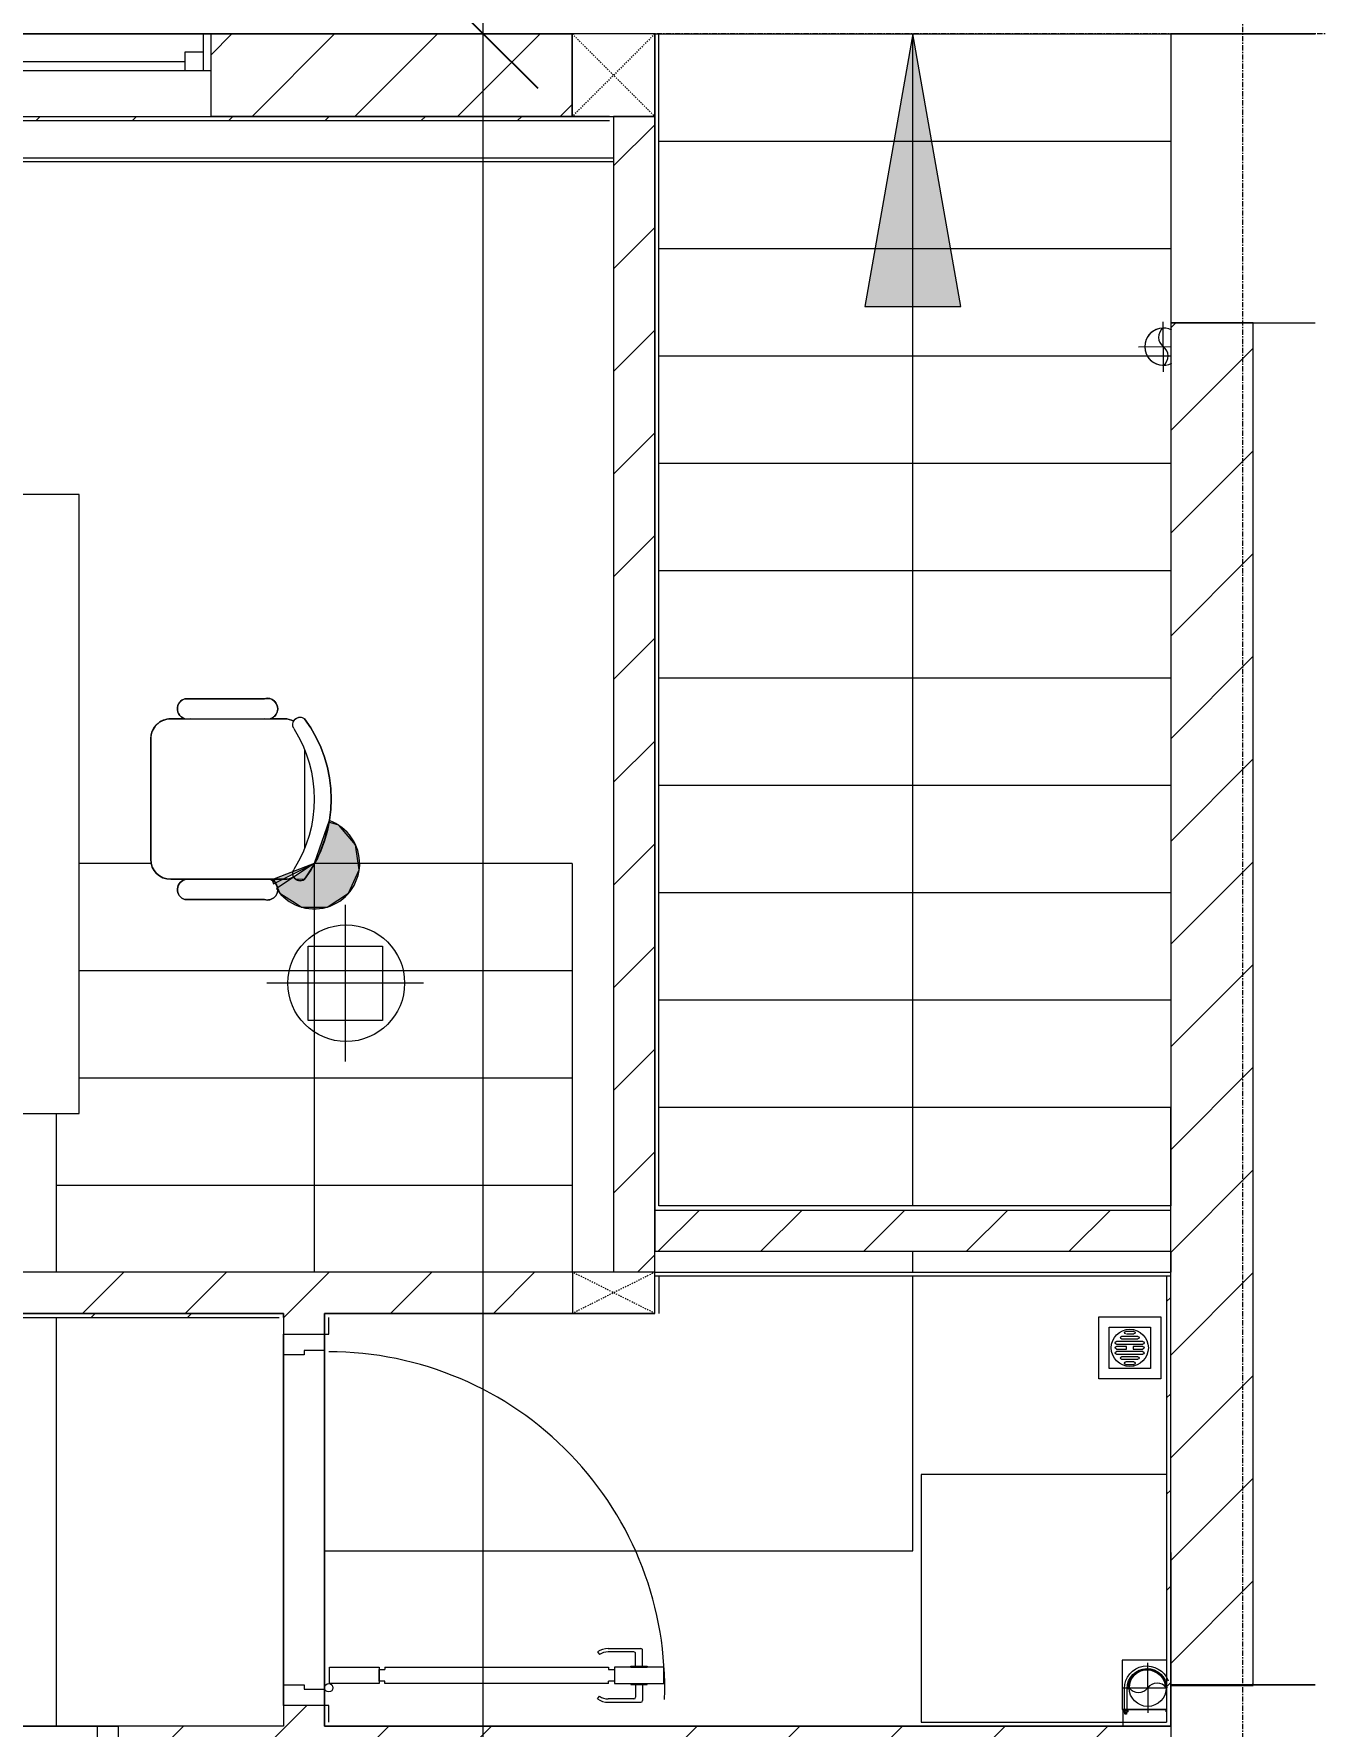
# Model space of a CAD drawing. Header units: millimetres. Extents: x 5357 to 201988, y -16345 to 109895.
# Drawn here: x 74423 to 77528, y 40437 to 44537 of the extents above; entities that cross this region are included whole.
import ezdxf

# ---------------------------------------------------------------- set-up
doc = ezdxf.new("R2010")
doc.units = ezdxf.units.MM
for name, pattern in [('Dash', [6, 3, -3]), ('Grid Line', [22.225, 12.7, -3.175, 3.175, -3.175]), ('IMPORT-CENTER _3_', [10.16, 6.35, -1.27, 1.27, -1.27])]:
    doc.linetypes.add(name, pattern=pattern)
for name, color, linetype, lineweight in [('0-1', 7, 'Continuous', 5), ('A-ANNO-DIMS', 211, 'Continuous', 9), ('A-ANNO-DIMS-220', 211, 'Continuous', 9), ('A-DETL-GENF-1', 53, 'Continuous', 9), ('A-DETL-THIN', 151, 'Continuous', 9), ('A-DOOR-1', 53, 'Continuous', 9), ('A-FLOR', 192, 'Continuous', 9), ('A-FLOR-1', 10, 'Continuous', 9), ('A-FLOR-2', 53, 'Continuous', 9), ('A-GLAZ', 151, 'Continuous', 9), ('A-WALL', 113, 'Continuous', 9), ('A-WALL-1', 9, 'Continuous', 18), ('A-WALL-2', 53, 'Continuous', 9), ('A-WALL-4', 113, 'Continuous', 18), ('A-WALL-PATT-1', 10, 'Continuous', 9), ('A-WALL-PATT-2', 53, 'Continuous', 9), ('A-WALL-PATT-3', 111, 'Continuous', 9), ('E-LITE-EQPM', 33, 'Continuous', 9), ('G-IMPT', 8, 'Continuous', 9), ('G-IMPT-1', 254, 'Continuous', 9), ('G-IMPT-2', 8, 'IMPORT-CENTER _3_', 9), ('I-FURN', 30, 'Continuous', 9), ('I-FURN-1', 53, 'Continuous', 9), ('I-WALL-1', 9, 'Continuous', 18), ('I-WALL-2', 53, 'Continuous', 9), ('M-EQPM', 50, 'Continuous', 9), ('S-COLS', 52, 'Continuous', 9), ('S-COLS-2', 9, 'Continuous', 18), ('S-COLS-4', 53, 'Continuous', 9), ('S-COLS-5', 52, 'Continuous', 18), ('S-COLS-6', 52, 'Dash', 9), ('S-COLS-HDLN', 52, 'Dash', 9), ('S-COLS-HDLN-1', 53, 'Dash', 9), ('S-GRID-1', 1, 'Grid Line', 9), ('S-STRS', 31, 'Continuous', 9), ('S-STRS-ANNO', 31, 'Continuous', 9)]:
    doc.layers.add(name, color=color, linetype=linetype, lineweight=lineweight)
doc.styles.add('Arial_4', font='arial_0.ttf', dxfattribs={"width": 0.9, "height": 660})
doc.dimstyles.new('1_Dim_chi_tiet_khu_đất_2', dxfattribs={"dimscale": 304.8, "dimtxt": 673.371204, "dimasz": 0.866142, "dimexe": 0.721785, "dimexo": 0.0625, "dimgap": 0.072178, "dimtad": 1, "dimdec": 0, "dimrnd": 5, "dimzin": 0, "dimdsep": 46, "dimtxsty": 'Arial_4', "dimblk1": 'OBLIQUE', "dimblk2": 'OBLIQUE', "dimsah": 1, "dimcen": 0.09, "dimdle": 0.721785, "dimazin": 0, "dimtfac": 1, "dimtdec": 4, "dimtix": 1, "dimtmove": 0, "dimatfit": 3, "dimfxl": 2.165354, "dimfxlon": 1, "dimtvp": 1, "dimtolj": 1, "dimtzin": 0, "dimarcsym": 2})
pattern_1 = [(45, (0, 0), (-124.4508, 124.4508), [])]
pattern_2 = [(45, (0, 0), (-116.67262, 116.67262), [])]

# ---------------------------------------------------------------- blocks, each defined once
blk = doc.blocks.new('NCV_TKTC_KET CAU_rvt-1-TKCS_MB SÂN ĐƯỜNG NỘI BỘ')
at = {"layer": 'A-FLOR-1'}
for p, q in [((77177.6, 41587.4), (77177.6, 41536.9)), ((77177.6, 41536.9), (77177.6, 41587.4)), ((75727.9, 41436.9), (75137.6, 41436.9)), ((75137.6, 41436.9), (75727.9, 41436.9)), ((75727.9, 41436.9), (75137.6, 41436.9)), ((75927.6, 41436.9), (75727.9, 41436.9)), ((75727.9, 41436.9), (75927.6, 41436.9)), ((75927.6, 41436.9), (75727.9, 41436.9)), ((75127.6, 41386.9), (75127.6, 41346.9)), ((75127.6, 41346.9), (75127.6, 41386.9)), ((75127.6, 41386.9), (75127.6, 41346.9)), ((75127.6, 41346.9), (75127.6, 40526.9)), ((75127.6, 40526.9), (75127.6, 41346.9)), ((75127.6, 41346.9), (75127.6, 40526.9)), ((77177.6, 40857.9), (77177.6, 40536.9)), ((77177.6, 40536.9), (77177.6, 40857.9)), ((75127.6, 40526.9), (75127.6, 40486.9)), ((75127.6, 40486.9), (75127.6, 40526.9)), ((75127.6, 40526.9), (75127.6, 40486.9)), ((77177.6, 40446.9), (77177.6, 40535.7)), ((77177.6, 40535.7), (77177.6, 40446.9)), ((77177.6, 40446.9), (77177.6, 40535.7)), ((77378.1, 40536.9), (77527.6, 40536.9)), ((75137.6, 40436.9), (75727.9, 40436.9)), ((75727.9, 40436.9), (75137.6, 40436.9)), ((75137.6, 40436.9), (75727.9, 40436.9)), ((75727.9, 40436.9), (75927.9, 40436.9)), ((75927.9, 40436.9), (75727.9, 40436.9)), ((75727.9, 40436.9), (75927.9, 40436.9)), ((75927.9, 40436.9), (77177.6, 40436.9)), ((77177.6, 40436.9), (75927.9, 40436.9)), ((75927.9, 40436.9), (77177.6, 40436.9)), ((77177.6, 40436.9), (77177.6, 40446.9)), ((77177.6, 40446.9), (77177.6, 40436.9)), ((77177.6, 40436.9), (77177.6, 40446.9))]:
    blk.add_line(p, q, dxfattribs=at)
at = {"layer": 'S-COLS-2'}
for p, q in [((77527.5, 44536.9), (77177.6, 44536.9)), ((77177.6, 44536.9), (77177.6, 43836.9)), ((77177.6, 43836.9), (77527.6, 43836.9)), ((77527.6, 40536.9), (77177.6, 40536.9)), ((77177.6, 40536.9), (77177.6, 39236.9))]:
    blk.add_line(p, q, dxfattribs=at)
blk = doc.blocks.new('DOOR_CW_01 CANH MO-PANEL KINH - DIW_01-900x2200-CỬA GỖ VÂN LAMINATE-553375-TKCS_MB SÂN ĐƯỜNG NỘI BỘ')
at = {"layer": 'A-DETL-GENF-1'}
for p, q in [((-397, -182), (-397, -62)), ((-397, -62), (-357, -62)), ((-357, -62), (-357, -182)), ((-357, -182), (-397, -182)), ((-397, -196), (-391, -196)), ((-397, -738), (-397, -196)), ((-391, -196), (-391, -182)), ((-391, -182), (-363, -182)), ((-363, -182), (-363, -196)), ((-357, -196), (-363, -196)), ((-357, -196), (-357, -738)), ((-442, -737), (-442, -816.5)), ((-434, -799.5), (-434, -737)), ((-433.9, -711.2), (-427.3, -715.8)), ((-397, -738), (-391, -738)), ((-391, -752), (-391, -738)), ((-357, -738), (-363, -738)), ((-363, -738), (-363, -752)), ((-320.1, -711.2), (-326.7, -715.8)), ((-320, -799.5), (-320, -737)), ((-312, -737), (-312, -816.5)), ((-357, -752), (-397, -752)), ((-397, -752), (-397, -872)), ((-363, -752), (-391, -752)), ((-357, -872), (-357, -752)), ((-399, -803.5), (-430, -803.5)), ((-399, -792.2), (-399, -831.8)), ((-397, -792.2), (-399, -792.2)), ((-397, -792.2), (-397, -831.8)), ((-357, -792.2), (-357, -831.8)), ((-357, -792.2), (-355, -792.2)), ((-355, -792.2), (-355, -831.8)), ((-355, -803.5), (-324, -803.5)), ((-399, -820.5), (-438, -820.5)), ((-399, -831.8), (-397, -831.8)), ((-355, -831.8), (-357, -831.8)), ((-355, -820.5), (-316, -820.5)), ((-397, -872), (-357, -872))]:
    blk.add_line(p, q, dxfattribs=at)
blk.add_circle((-407, -60), 10, dxfattribs=at)
for centre, radius, start, end in [((-407, -60), 814, 268, 0), ((-397, -737), 45, 145, 180), ((-397, -737), 37, 145, 180), ((-357, -737), 37, 0, 35), ((-357, -737), 45, 360, 35), ((-438, -816.5), 4, 180, 270), ((-430, -799.5), 4, 180, 270), ((-324, -799.5), 4, 270, 0), ((-316, -816.5), 4, 270, 0)]:
    blk.add_arc(centre, radius, start, end, dxfattribs=at)
at = {"layer": 'A-DOOR-1'}
for p, q in [((-450, -50), (-450, 50)), ((-450, 50), (-400, 50)), ((-400, 50), (-400, 0)), ((400, 0), (400, 50)), ((400, 50), (450, 50)), ((450, 50), (450, -50)), ((-410, 0), (-410, -50)), ((-400, 0), (-410, 0)), ((410, 0), (400, 0)), ((410, -50), (410, 0)), ((-410, -50), (-450, -50)), ((-407, -50), (-382, -50)), ((450, -50), (410, -50))]:
    blk.add_line(p, q, dxfattribs=at)
blk = doc.blocks.new('BAN LV A - BAN LV A_dwg_ban hoc2-348006-TKCS_MB SÂN ĐƯỜNG NỘI BỘ')
at = {"layer": 'I-FURN'}
for p, q in [((145.8, 437.4), (-145.8, 437.4)), ((-194.4, 388.8), (-194.4, 113.4)), ((194.4, 113.4), (194.4, 388.8)), ((-243, 354.4), (-243, 162)), ((194.4, 351.4), (194.4, 150.8)), ((243.7, 162), (243.7, 354.4)), ((-120.5, 64.8), (120.5, 64.8))]:
    blk.add_line(p, q, dxfattribs=at)
at = {"layer": 'I-FURN', "flags": 128}
blk.add_lwpolyline([(-737.8, 610.5), (-737.8, 1330.5), (-154.9, 1330.5), (762.2, 1330.5), (762.2, 610.5)], close=True, dxfattribs=at)
at = {"layer": 'I-FURN'}
for centre, radius, start, end in [((-145.8, 388.8), 48.6, 90, 180), ((145.8, 388.8), 48.6, 360, 90), ((-218.7, 347.3), 25.3, 343.7398, 163.7398), ((219.4, 347.3), 25.3, 16.2602, 170.7054), ((-218.7, 154.9), 25.3, 163.7398, 16.2602), ((219.4, 154.9), 25.3, 189.2946, 16.2602), ((-180.2, 75.4), 17.8, 57.9726, 216.6901), ((-145.8, 113.4), 48.6, 180, 207.5844), ((0, 359.3), 318.2, 237.5758, 302.4242), ((180.2, 75.4), 17.8, 323.3099, 122.0274), ((145.8, 113.4), 48.6, 332.4156, 0), ((0, 324), 324, 233.1301, 306.8699)]:
    blk.add_arc(centre, radius, start, end, dxfattribs=at)
blk = doc.blocks.new('BAN LV A - BAN LV A_dwg-348005-TKCS_MB SÂN ĐƯỜNG NỘI BỘ')
at = {"extrusion": (0, 0, -1), "zscale": -1, "rotation": 180}
blk.add_blockref('BAN LV A - BAN LV A_dwg_ban hoc2-348006-TKCS_MB SÂN ĐƯỜNG NỘI BỘ', (-729, 1383.7), dxfattribs=at)
blk = doc.blocks.new('BAN LV A - BAN LV A-348231-TKCS_MB SÂN ĐƯỜNG NỘI BỘ')
at = {"layer": 'I-FURN-1'}
for p, q in [((534.6, 1270.3), (534.6, 1235.9)), ((923.4, 1232.9), (923.4, 1270.3)), ((486, 1221.7), (486, 1029.3)), ((972.7, 1029.3), (972.7, 1221.7)), ((534.6, 1029.3), (534.6, 994.9)), ((923.4, 994.9), (923.4, 1032.3)), ((583.2, 946.3), (874.8, 946.3)), ((1491.2, 773.2), (-8.8, 773.2)), ((-8.8, 773.2), (-8.8, 53.2)), ((1491.2, 53.2), (1491.2, 773.2)), ((-8.8, 53.2), (1491.2, 53.2))]:
    blk.add_line(p, q, dxfattribs=at)
for centre, radius, start, end in [((729, 1059.7), 324, 53.1301, 126.8699), ((548.9, 1308.3), 17.8, 143.3099, 240.596), ((909.2, 1308.3), 17.8, 299.404, 36.6901), ((583.2, 1270.3), 48.6, 152.4156, 180), ((874.8, 1270.3), 48.6, 360, 27.5844), ((510.3, 1228.8), 25.3, 16.2602, 196.2602), ((948.4, 1228.8), 25.3, 343.7398, 170.7054), ((510.3, 1036.4), 25.3, 196.2602, 343.7398), ((948.4, 1036.4), 25.3, 189.2946, 343.7398), ((583.2, 994.9), 48.6, 180, 270), ((874.8, 994.9), 48.6, 270, 360)]:
    blk.add_arc(centre, radius, start, end, dxfattribs=at)
blk.add_blockref('BAN LV A - BAN LV A_dwg-348005-TKCS_MB SÂN ĐƯỜNG NỘI BỘ', (0, 0))
blk = doc.blocks.new('MAY GIAT - MAY GIAT_dwg-348053-TKCS_MB SÂN ĐƯỜNG NỘI BỘ')
at = {"layer": 'G-IMPT-1', "flags": 128}
blk.add_lwpolyline([(5, 596.6), (5, 2.3), (605, 2.3), (605, 596.6)], dxfattribs=at)
blk = doc.blocks.new('MAY GIAT - MAY GIAT-348233-TKCS_MB SÂN ĐƯỜNG NỘI BỘ')
at = {"layer": 'I-FURN-1'}
for p, q in [((5, 596.6), (5, 2.3)), ((605, 2.3), (605, 596.6)), ((5, 2.3), (605, 2.3))]:
    blk.add_line(p, q, dxfattribs=at)
blk.add_blockref('MAY GIAT - MAY GIAT_dwg-348053-TKCS_MB SÂN ĐƯỜNG NỘI BỘ', (0, 0))
blk = doc.blocks.new('G1_SOF - BO TRU - 100x200-V106-TKCS_MB SÂN ĐƯỜNG NỘI BỘ')
at = {"layer": 'S-COLS-2'}
for p, q in [((50, 100), (-50, 100)), ((-50, 100), (-50, -100)), ((50, -100), (50, 100)), ((-50, -100), (50, -100))]:
    blk.add_line(p, q, dxfattribs=at)
at = {"layer": 'S-COLS-HDLN-1'}
for p, q in [((50, 100), (-50, -100)), ((-50, 100), (50, -100))]:
    blk.add_line(p, q, dxfattribs=at)
blk = doc.blocks.new('DOOR_CW_01 CANH MO-PANEL KINH - DIG_01-900x2200-CỬA NHÔM KÍNH-400860-TKCS_MB SÂN ĐƯỜNG NỘI BỘ')
at = {"layer": 'A-DETL-GENF-1'}
for p, q in [((-397, -182), (-397, -62)), ((-397, -62), (-357, -62)), ((-357, -62), (-357, -182)), ((-357, -182), (-397, -182)), ((-397, -196), (-391, -196)), ((-397, -738), (-397, -196)), ((-391, -196), (-391, -182)), ((-391, -182), (-363, -182)), ((-363, -182), (-363, -196)), ((-357, -196), (-363, -196)), ((-357, -196), (-357, -738)), ((-442, -737), (-442, -816.5)), ((-434, -799.5), (-434, -737)), ((-433.9, -711.2), (-427.3, -715.8)), ((-397, -738), (-391, -738)), ((-391, -752), (-391, -738)), ((-357, -738), (-363, -738)), ((-363, -738), (-363, -752)), ((-320.1, -711.2), (-326.7, -715.8)), ((-320, -799.5), (-320, -737)), ((-312, -737), (-312, -816.5)), ((-357, -752), (-397, -752)), ((-397, -752), (-397, -872)), ((-363, -752), (-391, -752)), ((-357, -872), (-357, -752)), ((-399, -803.5), (-430, -803.5)), ((-399, -792.2), (-399, -831.8)), ((-397, -792.2), (-399, -792.2)), ((-397, -792.2), (-397, -831.8)), ((-357, -792.2), (-357, -831.8)), ((-357, -792.2), (-355, -792.2)), ((-355, -792.2), (-355, -831.8)), ((-355, -803.5), (-324, -803.5)), ((-399, -820.5), (-438, -820.5)), ((-399, -831.8), (-397, -831.8)), ((-355, -831.8), (-357, -831.8)), ((-355, -820.5), (-316, -820.5)), ((-397, -872), (-357, -872))]:
    blk.add_line(p, q, dxfattribs=at)
blk.add_circle((-407, -60), 10, dxfattribs=at)
for centre, radius, start, end in [((-407, -60), 814, 268, 0), ((-397, -737), 45, 145, 180), ((-397, -737), 37, 145, 180), ((-357, -737), 37, 0, 35), ((-357, -737), 45, 360, 35), ((-438, -816.5), 4, 180, 270), ((-430, -799.5), 4, 180, 270), ((-324, -799.5), 4, 270, 0), ((-316, -816.5), 4, 270, 0)]:
    blk.add_arc(centre, radius, start, end, dxfattribs=at)
at = {"layer": 'A-DOOR-1'}
for p, q in [((-450, -50), (-450, 50)), ((-450, 50), (-400, 50)), ((-400, 50), (-400, 0)), ((400, 0), (400, 50)), ((400, 50), (450, 50)), ((450, 50), (450, -50)), ((-410, 0), (-410, -50)), ((-400, 0), (-410, 0)), ((410, 0), (400, 0)), ((410, -50), (410, 0)), ((-410, -50), (-450, -50)), ((-407, -50), (-382, -50)), ((450, -50), (410, -50))]:
    blk.add_line(p, q, dxfattribs=at)
blk = doc.blocks.new('NCV_TKTC_TANG 1_rvt-1-TKCS_MB SÂN ĐƯỜNG NỘI BỘ')
at = {"layer": 'A-WALL-PATT-1'}
h = blk.add_hatch(dxfattribs=at)
h.set_pattern_fill('FP_1', color=256, style=0, pattern_type=2)
h.set_pattern_definition(pattern_1)
h.paths.add_polyline_path([(75927.6, 41536.9), (75927.6, 44336.6), (75827.6, 44336.6), (75827.6, 41536.9)])
h = blk.add_hatch(dxfattribs=at)
h.set_pattern_fill('FP_1', color=256, style=0, pattern_type=2)
h.set_pattern_definition(pattern_1)
h.paths.add_polyline_path([(75127.6, 41436.9), (75727.9, 41436.9), (75727.5, 41536.9), (73327.6, 41536.9), (73327.6, 41436.9), (75027.6, 41436.9)])
h = blk.add_hatch(dxfattribs=at)
h.set_pattern_fill('FP_1', color=256, style=0, pattern_type=2)
h.set_pattern_definition(pattern_1)
h.paths.add_polyline_path([(75027.6, 40436.9), (75127.6, 40437.4), (75127.6, 40486.9), (75027.6, 40486.9), (75027.6, 40442.3)])
h.paths.add_polyline_path([(75077.6, 41386.9), (75127.6, 41386.9), (75127.6, 41436.9), (75027.6, 41436.9), (75027.6, 41386.9), (75052.6, 41386.9)])
h = blk.add_hatch(dxfattribs=at)
h.set_pattern_fill('FP_1', color=256, style=0, pattern_type=2)
h.set_pattern_definition(pattern_1)
h.paths.add_polyline_path([(72504.5, 40336.9), (72677.6, 40336.9), (72677.6, 40436.9), (72427.6, 40436.9), (72427.6, 40336.9)])
h.paths.add_polyline_path([(73527.6, 40336.9), (73727.6, 40336.9), (73727.6, 40436.9), (73477.6, 40436.9), (73477.6, 40336.9), (73517.6, 40336.9)])
h.paths.add_polyline_path([(77177.6, 40336.9), (77177.6, 40436.9), (75927.9, 40436.9), (75927.9, 40336.9), (77077.6, 40336.9)])
h.paths.add_polyline_path([(75562.4, 40336.9), (75727.9, 40336.9), (75727.9, 40436.9), (74627.6, 40436.9), (74627.6, 40336.9), (75315.1, 40336.9)])
at = {"layer": 'A-WALL-PATT-2'}
h = blk.add_hatch(dxfattribs=at)
h.set_pattern_fill('FP_2', color=256, style=0, pattern_type=2)
h.set_pattern_definition(pattern_2)
h.paths.add_polyline_path([(73141.5, 44326.9), (75817.6, 44326.9), (75817.6, 44336.9), (72327.6, 44336.6), (72327.6, 44326.9), (72777.5, 44326.9)])
h = blk.add_hatch(dxfattribs=at)
h.set_pattern_fill('FP_2', color=256, style=0, pattern_type=2)
h.set_pattern_definition(pattern_2)
h.paths.add_polyline_path([(77174.6, 40446.9), (77177.6, 40446.9), (77177.6, 41526.9), (77167.6, 41526.9), (77167.6, 40446.9)])
h = blk.add_hatch(dxfattribs=at)
h.set_pattern_fill('FP_2', color=256, style=0, pattern_type=2)
h.set_pattern_definition(pattern_2)
h.paths.add_polyline_path([(75017.6, 41426.9), (75027.6, 41426.9), (75027.6, 41436.9), (73327.6, 41436.9), (73327.6, 41426.9), (74948.6, 41426.9)])
h.paths.add_polyline_path([(72326.6, 41426.9), (72427.6, 41426.9), (72427.6, 41436.9), (72217.6, 41436.9), (72217.6, 41426.9), (72255.6, 41426.9)])
at = {"layer": 'A-FLOR-1'}
for p, q in [((75027.6, 41426.9), (75027.6, 41386.9)), ((75027.6, 41386.9), (75027.6, 41336.9)), ((75027.6, 41336.9), (75027.6, 40536.9)), ((75027.6, 40536.9), (75027.6, 40486.9)), ((75027.6, 40486.9), (75027.6, 40436.9)), ((74577.6, 40436.9), (73777.6, 40436.9)), ((74627.6, 40436.9), (74577.6, 40436.9)), ((75027.6, 40436.9), (74627.6, 40436.9))]:
    blk.add_line(p, q, dxfattribs=at)
at = {"layer": 'A-FLOR-2'}
for p, q in [((75027.6, 40536.9), (75027.6, 41336.9)), ((73777.6, 40436.9), (74577.6, 40436.9))]:
    blk.add_line(p, q, dxfattribs=at)
at = {"layer": 'A-WALL-1'}
for p, q in [((75827.6, 44336.6), (75827.6, 41536.9)), ((75927.6, 44336.6), (75827.6, 44336.6)), ((75927.6, 41536.9), (75927.6, 44336.6)), ((75027.6, 41436.9), (75027.6, 41426.9)), ((75127.6, 41436.9), (75727.9, 41436.9)), ((75027.6, 40446.9), (75027.6, 40436.9)), ((75137.6, 40436.9), (75127.6, 40436.9))]:
    blk.add_line(p, q, dxfattribs=at)
at = {"layer": 'A-WALL-2'}
for p, q in [((75727.9, 41536.9), (73327.6, 41536.9)), ((73327.6, 41436.9), (75027.6, 41436.9)), ((75027.6, 41436.9), (73327.6, 41436.9)), ((75027.6, 41426.9), (75027.6, 41386.9)), ((75127.6, 41436.9), (75127.6, 41386.9)), ((75127.6, 41386.9), (75127.6, 41436.9)), ((75027.6, 40536.9), (75027.6, 41336.9)), ((75127.6, 41346.9), (75127.6, 40526.9)), ((75027.6, 40486.9), (75027.6, 40446.9)), ((75127.6, 40486.9), (75127.6, 40436.9)), ((75127.6, 40436.9), (75127.6, 40486.9)), ((73777.6, 40436.9), (74577.6, 40436.9)), ((75027.6, 40436.9), (74627.6, 40436.9)), ((75727.9, 40436.9), (75137.6, 40436.9)), ((77177.6, 40436.9), (75927.9, 40436.9))]:
    blk.add_line(p, q, dxfattribs=at)
at = {"layer": 'I-WALL-1'}
for p, q in [((72337.6, 44326.9), (75817.6, 44326.9)), ((75817.6, 44336.9), (74852.6, 44336.9)), ((75937.9, 41526.9), (75927.9, 41526.9)), ((75937.9, 41436.9), (75937.9, 41526.9)), ((77167.6, 41526.9), (77167.6, 40446.9)), ((77177.6, 41526.9), (77167.6, 41526.9)), ((77177.6, 40446.9), (77177.6, 41526.9)), ((73327.6, 41426.9), (75017.6, 41426.9)), ((75027.6, 41426.9), (75027.6, 41436.9)), ((75137.6, 41436.9), (75127.6, 41436.9)), ((75137.6, 41386.9), (75137.6, 41426.9)), ((75127.6, 41386.9), (75137.6, 41386.9)), ((75137.6, 40486.9), (75127.6, 40486.9)), ((75137.6, 40446.9), (75137.6, 40486.9)), ((75127.6, 40436.9), (75137.6, 40436.9))]:
    blk.add_line(p, q, dxfattribs=at)
at = {"layer": 'I-WALL-2'}
for p, q in [((75927.9, 41536.9), (77177.6, 41536.9)), ((77167.6, 41526.9), (75937.9, 41526.9))]:
    blk.add_line(p, q, dxfattribs=at)
at = {"layer": 'A-DOOR-1', "rotation": 89.99999999999855}
blk.add_blockref('DOOR_CW_01 CANH MO-PANEL KINH - DIG_01-900x2200-CỬA NHÔM KÍNH-400860-TKCS_MB SÂN ĐƯỜNG NỘI BỘ', (75077.6, 40936.9), dxfattribs=at)
at = {"layer": 'A-DOOR-1'}
blk.add_blockref('DOOR_CW_01 CANH MO-PANEL KINH - DIW_01-900x2200-CỬA GỖ VÂN LAMINATE-553375-TKCS_MB SÂN ĐƯỜNG NỘI BỘ', (74177.6, 40386.9), dxfattribs=at)
at = {"layer": 'I-FURN-1'}
for name, p, rotation in [('BAN LV A - BAN LV A-348231-TKCS_MB SÂN ĐƯỜNG NỘI BỘ', (73759.8, 43412.2), 269.9999999999997), ('MAY GIAT - MAY GIAT-348233-TKCS_MB SÂN ĐƯỜNG NỘI BỘ', (76570.9, 41051.9), 270)]:
    blk.add_blockref(name, p, dxfattribs=dict(at, rotation=rotation))
at = {"layer": 'S-COLS-4', "rotation": 269.9999999999989}
blk.add_blockref('G1_SOF - BO TRU - 100x200-V106-TKCS_MB SÂN ĐƯỜNG NỘI BỘ', (75827.9, 41486.9), dxfattribs=at)
blk = doc.blocks.new('1_FAMILY RVT - W01-WxH 1400x1400xmm-389822-TKCS_MB SÂN ĐƯỜNG NỘI BỘ')
at = {"layer": 'A-GLAZ'}
for p, q in [((248.4, 172.39), (299.2, 197.79)), ((248.4, 172.39), (299.2, 146.99)), ((248.4, 172.39), (451.6, 172.39)), ((-700, 96.19), (-700, -103.81)), ((700, 96.19), (-700, 96.19)), ((-700, 96.19), (-636.5, 96.19)), ((-680.95, 96.19), (-680.95, 7.29)), ((-636.5, 96.19), (-22.225, 96.19)), ((-636.5, 96.19), (-636.5, 51.74)), ((-22.225, 7.29), (-22.225, 96.19)), ((-22.225, 96.19), (22.225, 96.19)), ((22.225, 96.19), (680.95, 96.19)), ((22.225, 96.19), (22.225, 7.29)), ((680.95, 96.19), (700, 96.19)), ((680.95, 96.19), (680.95, 7.29)), ((700, -103.81), (700, 96.19)), ((-636.5, 51.74), (-680.95, 51.74)), ((-636.5, 73.965), (-22.225, 73.965)), ((22.225, 51.74), (-22.225, 51.74)), ((636.5, 51.74), (636.5, 7.29)), ((680.95, 51.74), (636.5, 51.74)), ((-700, 7.29), (-680.95, 7.29)), ((-680.95, 7.29), (-22.225, 7.29)), ((-22.225, 7.29), (22.225, 7.29)), ((22.225, 29.515), (636.5, 29.515)), ((22.225, 7.29), (636.5, 7.29)), ((636.5, 7.29), (700, 7.29)), ((-700, -103.81), (700, -103.81))]:
    blk.add_line(p, q, dxfattribs=at)
blk = doc.blocks.new('TKTC_XREF_251221_MB TANG 1 - TKTC_XREF_260130_MB TANG 1_dwg_CUM U_DN100-V331-TKCS_MB SÂN ĐƯỜNG NỘI BỘ')
at = {"layer": 'G-IMPT'}
for p, q in [((-71.7, 59.2), (-66.9, 59.2)), ((-79.1, -63.4), (-79.1, -66.6)), ((-76.6, -63.4), (-76.6, -66.6)), ((-74.6, -63.4), (-74.6, -66.6)), ((-72.7, -60.7), (-72.7, -69.3)), ((-66.9, -62.1), (-71.7, -62.1)), ((-66.9, -67.9), (-71.7, -67.9)), ((-65, -69), (0, -69))]:
    blk.add_line(p, q, dxfattribs=at)
at = {"layer": 'G-IMPT', "flags": 128}
for points in [[(-65, 57.3), (-66.9, 57.3), (-66.9, 59.2)], [(-72.7, -62.4), (-78.1, -62.4), (-78.1, -67.6), (-72.7, -67.6)], [(-71.7, -70.8), (-66.9, -70.8), (-66.9, -59.2), (-71.7, -59.2)], [(-66.9, -59.2), (-66.9, -57.3), (-65, -57.3), (-65, -72.7), (-66.9, -72.7), (-66.9, -70.8)], [(-65, -61), (0, -61), (0, -57)]]:
    blk.add_lwpolyline(points, dxfattribs=at)
at = {"layer": 'G-IMPT'}
for centre, radius, start, end in [((0, 0), 69, 270, 70.2454), ((0, 0), 61, 270, 87.8632), ((0, 0), 57, 270, 90), ((-78.1, -63.4), 0.96, 90, 180), ((-78.1, -66.6), 0.96, 180, 270), ((-71.1, -60.7), 1.56, 112.6199, 247.3801), ((-67.9, -65), 4.8, 143.1301, 216.8699), ((-71.1, -69.3), 1.56, 112.6199, 247.3801)]:
    blk.add_arc(centre, radius, start, end, dxfattribs=at)
blk = doc.blocks.new('TKTC_XREF_251221_MB TANG 1 - TKTC_XREF_260130_MB TANG 1_dwg_$cc-V332-TKCS_MB SÂN ĐƯỜNG NỘI BỘ')
at = {"layer": 'G-IMPT'}
blk.add_circle((0, 0), 0.5, dxfattribs=at)
for centre, radius, start, end in [((0, 0), 0.5, 90, 270), ((0.188, 0.25), 0.313, 126.8699, 233.1301), ((-0.188, -0.25), 0.313, 306.8699, 53.1301)]:
    blk.add_arc(centre, radius, start, end, dxfattribs=at)
at = {"layer": 'G-IMPT-2'}
for p, q in [((0, -0.673), (0, 0.508)), ((-0.673, 0), (0.673, 0))]:
    blk.add_line(p, q, dxfattribs=at)
blk = doc.blocks.new('TKTC_XREF_251221_MB TANG 1 - TKTC_XREF_260130_MB TANG 1_dwg_THU NUOC - THU NUOC-444531-TKCS_MB TẦNG 1-V360-TKCS_MB SÂN ĐƯỜNG NỘI BỘ')
at = {"layer": 'M-EQPM'}
for p, q in [((-23.3, 10.8), (40.9, 10.8)), ((40.9, 4.8), (-23.3, 4.8)), ((-11, 23.3), (28.5, 23.3)), ((28.5, 17.3), (-11, 17.3)), ((-1.1, 35.6), (18.5, 35.6)), ((16.3, 29.6), (-1.1, 29.6)), ((-23.3, -13.6), (40.9, -13.6)), ((40.9, -19.6), (-23.3, -19.6)), ((-11, -26.1), (28.5, -26.1)), ((28.5, -32.1), (-11, -32.1)), ((-1.1, -38.5), (18.5, -38.5)), ((18.5, -44.5), (-1.1, -44.5))]:
    blk.add_line(p, q, dxfattribs=at)
at = {"layer": 'M-EQPM', "flags": 128}
for points in [[(83.7, -79.4), (83.7, 70.6), (-66.3, 70.6), (-66.3, -79.4)], [(58.7, -54.4), (58.7, 45.6), (-41.3, 45.6), (-41.3, -54.4)]]:
    blk.add_lwpolyline(points, close=True, dxfattribs=at)
for points in [[(-23.3, -1.2), (0.7, -1.2), (0.7, -7.2), (-23.3, -7.2)], [(40.9, -7.2), (16.7, -7.2), (16.7, -1.2), (40.9, -1.2)]]:
    blk.add_lwpolyline(points, dxfattribs=at)
at = {"layer": 'M-EQPM'}
for centre, radius, start, end in [((8.7, -4.4), 45, 360, 180), ((8.7, -4.4), 45, 360, 180), ((-23.3, 7.8), 3, 90, 270), ((-11, 20.3), 3, 90, 270), ((-1.1, 32.6), 3, 90, 270), ((18.5, 32.6), 3, 270, 90), ((28.5, 20.3), 3, 270, 90), ((40.9, 7.8), 3, 270, 90), ((8.7, -4.4), 45, 180, 360), ((8.7, -4.4), 45, 180, 360), ((-23.3, -4.2), 3, 90, 270), ((-23.3, -16.6), 3, 90, 270), ((-11, -29.1), 3, 90, 270), ((-1.1, -41.5), 3, 90, 270), ((18.5, -41.5), 3, 270, 90), ((28.5, -29.1), 3, 270, 90), ((40.9, -4.2), 3, 270, 90), ((40.9, -16.6), 3, 270, 90)]:
    blk.add_arc(centre, radius, start, end, dxfattribs=at)
blk = doc.blocks.new('TKTC_XREF_251221_MB TANG 1 - TKTC_XREF_260130_MB TANG 1_dwg_$cc-V406-TKCS_MB SÂN ĐƯỜNG NỘI BỘ')
at = {"layer": 'G-IMPT'}
for centre, radius, start, end in [((0, 0), 0.5, 62.2898, 296.7915), ((0, 0), 0.5, 90, 270), ((0.188, 0.25), 0.313, 126.8699, 233.1301), ((-0.188, -0.25), 0.313, 306.8699, 53.1301)]:
    blk.add_arc(centre, radius, start, end, dxfattribs=at)
at = {"layer": 'G-IMPT-2'}
for p, q in [((0, -0.673), (0, 0.673)), ((-0.673, 0), (0.199, 0))]:
    blk.add_line(p, q, dxfattribs=at)
blk = doc.blocks.new('TKTC_XREF_251221_MB TANG 1 - TKTC_XREF_260130_MB TANG 1_dwg-4202109-TKCS_MB SÂN ĐƯỜNG NỘI BỘ')
at = {"layer": 'G-IMPT', "flags": 128}
for points in [[(-125984.1, -360749.7), (-126091.7, -360749.7), (-126091.7, -360869.6), (-125984.1, -360869.6)], [(-125984.1, -360869.7), (-126089.9, -360869.7), (-126089.9, -360909.6), (-125974.1, -360909.6)]]:
    blk.add_lwpolyline(points, dxfattribs=at)
at = {"xscale": 90.00000000005114, "yscale": 90.00000000005114, "zscale": 90.00000000005114}
for name, p, rotation in [('TKTC_XREF_251221_MB TANG 1 - TKTC_XREF_260130_MB TANG 1_dwg_$cc-V406-TKCS_MB SÂN ĐƯỜNG NỘI BỘ', (-125992, -357567.4), 0.304717521727566), ('TKTC_XREF_251221_MB TANG 1 - TKTC_XREF_260130_MB TANG 1_dwg_$cc-V332-TKCS_MB SÂN ĐƯỜNG NỘI BỘ', (-126029.8, -360816.8), 270.3047175217258)]:
    blk.add_blockref(name, p, dxfattribs=dict(at, rotation=rotation))
at = {"extrusion": (0, 0, -1), "zscale": -1}
blk.add_blockref('TKTC_XREF_251221_MB TANG 1 - TKTC_XREF_260130_MB TANG 1_dwg_THU NUOC - THU NUOC-444531-TKCS_MB TẦNG 1-V360-TKCS_MB SÂN ĐƯỜNG NỘI BỘ', (126064.6, -359988.7), dxfattribs=at)
at = {"extrusion": (0, 0, -1), "xscale": 0.7894736842105242, "yscale": 0.7894736842105242, "zscale": -0.7894736842105242, "rotation": 90.06930925665542}
blk.add_blockref('TKTC_XREF_251221_MB TANG 1 - TKTC_XREF_260130_MB TANG 1_dwg_CUM U_DN100-V331-TKCS_MB SÂN ĐƯỜNG NỘI BỘ', (126031.6, -360818.3), dxfattribs=at)
blk = doc.blocks.new('TKTC_XREF_251221_MB TANG 1 - TKTC_XREF_251221_MB TANG 1-2038492-TKCS_MB SÂN ĐƯỜNG NỘI BỘ')
blk.add_blockref('TKTC_XREF_251221_MB TANG 1 - TKTC_XREF_260130_MB TANG 1_dwg-4202109-TKCS_MB SÂN ĐƯỜNG NỘI BỘ', (169499.1, 384109.7))
blk = doc.blocks.new('G1_SOF - BO TRU - 200x200-3050151-TKCS_MB SÂN ĐƯỜNG NỘI BỘ')
at = {"layer": 'S-COLS-HDLN'}
for p, q in [((-100, 100), (100, -100)), ((100, 100), (-100, -100))]:
    blk.add_line(p, q, dxfattribs=at)
blk = doc.blocks.new('LIC_03 - LIC_03-ĐÈN LED ỐP TRẦN CHỐNG BỤI_ 1x24w_ ÁNH SÁNG TRẮNG 6000k-V1035-TKCS_MB SÂN ĐƯỜNG NỘI BỘ')
at = {"layer": 'E-LITE-EQPM'}
for p, q in [((0, 190), (0, -190)), ((-90, 90), (-90, -90)), ((90, 90), (-90, 90)), ((90, -90), (90, 90)), ((-190, 0), (190, 0)), ((-90, -90), (90, -90))]:
    blk.add_line(p, q, dxfattribs=at)
for start, end in [(0, 180), (180, 270), (270, 0)]:
    blk.add_arc((-2.5, 0), 141.4, start, end, dxfattribs=at)
blk = doc.blocks.new('DIMBLOCK40-TKCS_MB SÂN ĐƯỜNG NỘI BỘ')
at = {"layer": 'A-ANNO-DIMS-220'}
for p, q in [((75512, 24317.4), (75512, 44757.4)), ((74852, 44537.4), (75732, 44537.4)), ((75512, 44537.4), (74852, 44537.4)), ((74852, 24537.4), (75732, 24537.4)), ((75512, 24537.4), (74852, 24537.4))]:
    blk.add_line(p, q, dxfattribs=at)
at = {"layer": 'A-ANNO-DIMS-220', "lineweight": 25}
for p, q in [((75512, 44537.4), (75380, 44669.4)), ((75512, 44537.4), (75644, 44405.4)), ((75512, 24537.4), (75380, 24669.4)), ((75512, 24537.4), (75644, 24405.4))]:
    blk.add_line(p, q, dxfattribs=at)
at = {"layer": 'A-ANNO-DIMS-220', "color": 0, "insert": (74633.2, 33397.8), "char_height": 660, "width": 2734.923, "attachment_point": 1, "rotation": 90, "line_spacing_factor": 0.941778, "style": 'Arial_4'}
blk.add_mtext('20000', dxfattribs=at)
blk = doc.blocks.new('_Oblique')
at = {"color": 0, "linetype": 'ByBlock', "lineweight": -2}
blk.add_line((-0.5, -0.5), (0.5, 0.5), dxfattribs=at)

msp = doc.modelspace()

# ---------------------------------------------------------------- hatches: boundary and pattern name
at = {"layer": 'A-WALL-PATT-3'}
h = msp.add_hatch(dxfattribs=at)
h.set_pattern_fill('FP_1', color=256, style=0, pattern_type=2)
h.set_pattern_definition(pattern_1)
h.paths.add_polyline_path([(75727.6, 44336.9), (75727.6, 44536.9), (74852.6, 44536.9), (74852.6, 44336.9), (75562.4, 44336.9)])
h.paths.add_polyline_path([(72452.6, 44336.9), (73452.6, 44336.9), (73452.6, 44536.9), (72452.6, 44536.9)])
h = msp.add_hatch(dxfattribs=at)
h.set_pattern_fill('FP_1', color=256, style=0, pattern_type=2)
h.set_pattern_definition(pattern_1)
h.paths.add_polyline_path([(77377.6, 40535.7), (77377.6, 43836.9), (77177.6, 43836.9), (77177.6, 40536.9), (77377.4, 40536.9)])
h = msp.add_hatch(dxfattribs=at)
h.set_pattern_fill('FP_1', color=256, style=0, pattern_type=2)
h.set_pattern_definition(pattern_1)
h.paths.add_polyline_path([(77177.6, 41587.4), (77177.6, 41687.4), (75927.6, 41687.4), (75927.6, 41587.4), (77102.6, 41587.4)])
at = {"layer": 'S-STRS-ANNO'}
for points in [[(76668.9, 43876.9), (76552.6, 44536.9), (76436.2, 43876.9)], [(75071.5, 42421.4), (75133.5, 42421.4), (75185.6, 42454.9), (75211.4, 42511.3), (75202.6, 42572.6), (75162, 42619.5), (75137.2, 42626.8), (75127.6, 42585.4), (75109.9, 42539.5), (75078.7, 42488.8), (75058.5, 42488.1), (75052.6, 42494.3), (75041.7, 42490.2), (75011.9, 42488.8), (75004.2, 42488.2), (75019.4, 42454.9), (75058.5, 42429.8)]]:
    msp.add_hatch(color=256, dxfattribs=at).paths.add_polyline_path(points)
h = msp.add_hatch(color=256, dxfattribs=at)
edge = h.paths.add_edge_path()
edge.add_arc((75102.5, 42526.9), 110, 213.5092, 430.9299)
edge.add_line((75138.5, 42630.9), (75102.5, 42526.9))
edge.add_line((75102.5, 42526.9), (75010.8, 42466.2))
h = msp.add_hatch(color=256, dxfattribs=at)
edge = h.paths.add_edge_path()
edge.add_arc((75102.5, 42526.9), 110, 201.2344, 206.3565)
edge.add_line((75003.9, 42478.1), (75102.5, 42526.9))
edge.add_line((75102.5, 42526.9), (75000, 42487.1))

# ---------------------------------------------------------------- linework, layer by layer
at = {"layer": 'A-DETL-THIN'}
msp.add_line((75927.6, 44536.9), (77527.5, 44536.9), dxfattribs=at)
at = {"layer": 'A-FLOR'}
for p, q in [((75827.6, 44536.9), (73452.6, 44536.9)), ((75937.6, 44536.9), (77177.6, 44536.9))]:
    msp.add_line(p, q, dxfattribs=at)
at = {"layer": 'A-WALL'}
for p, q in [((75727.6, 44336.9), (75727.6, 44536.9)), ((72787.5, 44236.9), (75827.6, 44236.9)), ((75827.6, 44226.9), (72787.5, 44226.9)), ((74477.5, 41921), (74477.5, 41536.9)), ((75927.6, 41687.4), (77177.6, 41687.4)), ((77177.6, 41687.4), (77177.6, 41697.4)), ((74477.5, 41426.9), (74477.5, 40436.9))]:
    msp.add_line(p, q, dxfattribs=at)
at = {"layer": 'A-WALL-4'}
for p, q in [((75727.6, 44536.9), (74852.6, 44536.9)), ((75927.6, 44536.9), (75927.6, 41587.4)), ((75937.6, 41697.4), (75937.6, 44536.9)), ((74852.6, 44336.9), (75727.6, 44336.9)), ((77177.6, 43836.9), (77177.6, 41697.4)), ((77377.6, 43836.9), (77177.6, 43836.9)), ((77377.6, 40535.7), (77377.6, 43836.9)), ((77177.6, 41697.4), (75937.6, 41697.4)), ((77177.6, 40535.7), (77177.6, 41687.4)), ((75927.6, 41587.4), (77177.6, 41587.4)), ((77177.6, 40535.7), (77377.6, 40535.7))]:
    msp.add_line(p, q, dxfattribs=at)
at = {"layer": 'S-COLS'}
msp.add_line((75727.6, 44536.9), (75727.6, 44336.9), dxfattribs=at)
at = {"layer": 'S-COLS-5'}
for p, q in [((75927.6, 44536.9), (75727.6, 44536.9)), ((75927.6, 44336.9), (75927.6, 44536.9)), ((75727.6, 44336.9), (75927.6, 44336.9))]:
    msp.add_line(p, q, dxfattribs=at)
at = {"layer": 'S-GRID-1'}
for p, q in [((77352.6, 20960.6), (77352.6, 80482.7)), ((131551.8, 44536.9), (29351.8, 44536.9))]:
    msp.add_line(p, q, dxfattribs=at)
at = {"layer": 'S-STRS'}
for p, q in [((75937.6, 44536.9), (77177.6, 44536.9)), ((75937.6, 44276.9), (77177.6, 44276.9)), ((75937.6, 44016.9), (77177.6, 44016.9)), ((75937.6, 43756.9), (77177.6, 43756.9)), ((75937.6, 43496.9), (77177.6, 43496.9)), ((75937.6, 43236.9), (77177.6, 43236.9)), ((75937.6, 42976.9), (77177.6, 42976.9)), ((75937.6, 42716.9), (77177.6, 42716.9)), ((74707.5, 42526.9), (74533, 42526.9)), ((75727.5, 42526.9), (75102.2, 42526.9)), ((75727.5, 42526.9), (75727.5, 42266.9)), ((75937.6, 42456.9), (77177.6, 42456.9)), ((75727.5, 42266.9), (74533, 42266.9)), ((75727.5, 42266.9), (75727.5, 42006.9)), ((75937.6, 42196.9), (77177.6, 42196.9)), ((75727.5, 42006.9), (74533, 42006.9)), ((75727.5, 42006.9), (75727.5, 41746.9)), ((75937.6, 41936.9), (77177.6, 41936.9)), ((77177.6, 41697.4), (77177.6, 41936.9)), ((75727.5, 41746.9), (74477.5, 41746.9)), ((75727.5, 41746.9), (75727.5, 41536.9)), ((77177.6, 41536.9), (77177.6, 41587.4)), ((77177.6, 40536.9), (77177.6, 40857.9)), ((77177.6, 40446.9), (77177.6, 40535.7)), ((77177.6, 40436.9), (77177.6, 40446.9))]:
    msp.add_line(p, q, dxfattribs=at)
at = {"layer": 'S-STRS-ANNO'}
for p, q in [((76552.6, 44536.9), (76436.2, 43876.9)), ((76552.6, 44276.9), (76552.6, 44536.9)), ((76668.9, 43876.9), (76552.6, 44536.9)), ((76552.6, 44016.9), (76552.6, 44276.9)), ((76552.6, 43756.9), (76552.6, 44016.9)), ((76436.2, 43876.9), (76668.9, 43876.9)), ((76552.6, 43496.9), (76552.6, 43756.9)), ((76552.6, 43236.9), (76552.6, 43496.9)), ((76552.6, 42976.9), (76552.6, 43236.9)), ((76552.6, 42716.9), (76552.6, 42976.9)), ((76552.6, 42456.9), (76552.6, 42716.9)), ((75138.5, 42630.9), (75102.5, 42526.9)), ((75137.2, 42626.8), (75127.6, 42585.4)), ((75162, 42619.5), (75137.2, 42626.8)), ((75202.6, 42572.6), (75162, 42619.5)), ((75127.6, 42585.4), (75109.9, 42539.5)), ((75211.4, 42511.3), (75202.6, 42572.6)), ((75102.5, 42526.9), (75000, 42487.1)), ((75003.9, 42478.1), (75102.5, 42526.9)), ((75102.5, 42526.9), (75010.8, 42466.2)), ((75109.9, 42539.5), (75078.7, 42488.8)), ((75102.5, 42526.9), (75102.5, 42266.9)), ((75011.9, 42488.8), (75004.2, 42488.2)), ((75004.2, 42488.2), (75019.4, 42454.9)), ((75041.7, 42490.2), (75011.9, 42488.8)), ((75052.6, 42494.3), (75041.7, 42490.2)), ((75058.5, 42488.1), (75052.6, 42494.3)), ((75078.7, 42488.8), (75058.5, 42488.1)), ((75185.6, 42454.9), (75211.4, 42511.3)), ((75019.4, 42454.9), (75058.5, 42429.8)), ((75133.5, 42421.4), (75185.6, 42454.9)), ((76552.6, 42196.9), (76552.6, 42456.9)), ((75058.5, 42429.8), (75071.5, 42421.4)), ((75071.5, 42421.4), (75133.5, 42421.4)), ((75102.5, 42266.9), (75102.5, 42006.9)), ((76552.6, 41936.9), (76552.6, 42196.9)), ((75102.5, 42006.9), (75102.5, 41746.9)), ((76552.6, 41697.4), (76552.6, 41936.9)), ((75102.5, 41746.9), (75102.5, 41536.9)), ((76552.6, 41536.9), (76552.6, 41587.4)), ((76552.6, 40861.9), (76552.6, 41526.9)), ((75127.6, 40861.9), (76552.6, 40861.9))]:
    msp.add_line(p, q, dxfattribs=at)
for start, end in [(213.5092, 70.9299), (201.2344, 206.3565)]:
    msp.add_arc((75102.5, 42526.9), 110, start, end, dxfattribs=at)

# ---------------------------------------------------------------- block references
at = {"layer": '0-1'}
for name in ['NCV_TKTC_KET CAU_rvt-1-TKCS_MB SÂN ĐƯỜNG NỘI BỘ', 'NCV_TKTC_TANG 1_rvt-1-TKCS_MB SÂN ĐƯỜNG NỘI BỘ']:
    msp.add_blockref(name, (0, 0), dxfattribs=at)
at = {"layer": 'A-GLAZ'}
msp.add_blockref('1_FAMILY RVT - W01-WxH 1400x1400xmm-389822-TKCS_MB SÂN ĐƯỜNG NỘI BỘ', (74152.6, 44440.7), dxfattribs=at)
at = {"layer": 'E-LITE-EQPM', "extrusion": (0, 0, -1)}
msp.add_blockref('LIC_03 - LIC_03-ĐÈN LED ỐP TRẦN CHỐNG BỤI_ 1x24w_ ÁNH SÁNG TRẮNG 6000k-V1035-TKCS_MB SÂN ĐƯỜNG NỘI BỘ', (-75177.5, 42237), dxfattribs=at)
at = {"layer": 'M-EQPM'}
msp.add_blockref('TKTC_XREF_251221_MB TANG 1 - TKTC_XREF_251221_MB TANG 1-2038492-TKCS_MB SÂN ĐƯỜNG NỘI BỘ', (33652.6, 17236.9), dxfattribs=at)
at = {"layer": 'S-COLS-6'}
msp.add_blockref('G1_SOF - BO TRU - 200x200-3050151-TKCS_MB SÂN ĐƯỜNG NỘI BỘ', (75827.6, 44436.9), dxfattribs=at)

# ---------------------------------------------------------------- dimensions: what is measured, and where the dimension line sits
at = {"layer": 'A-ANNO-DIMS'}
dim = msp.add_linear_dim(base=(75512, 44537.4), p1=(74852, 24537.4), p2=(74852, 44537.4), angle=90, dimstyle='1_Dim_chi_tiet_khu_đất_2', override={"dimpost": '<>', "dimfxl": 20000}, dxfattribs=at)
dim.commit()
dim.dimension.update_dxf_attribs({"geometry": 'DIMBLOCK40-TKCS_MB SÂN ĐƯỜNG NỘI BỘ', "text_midpoint": (75153, 34537.4)})

doc.saveas('drawing.dxf')
